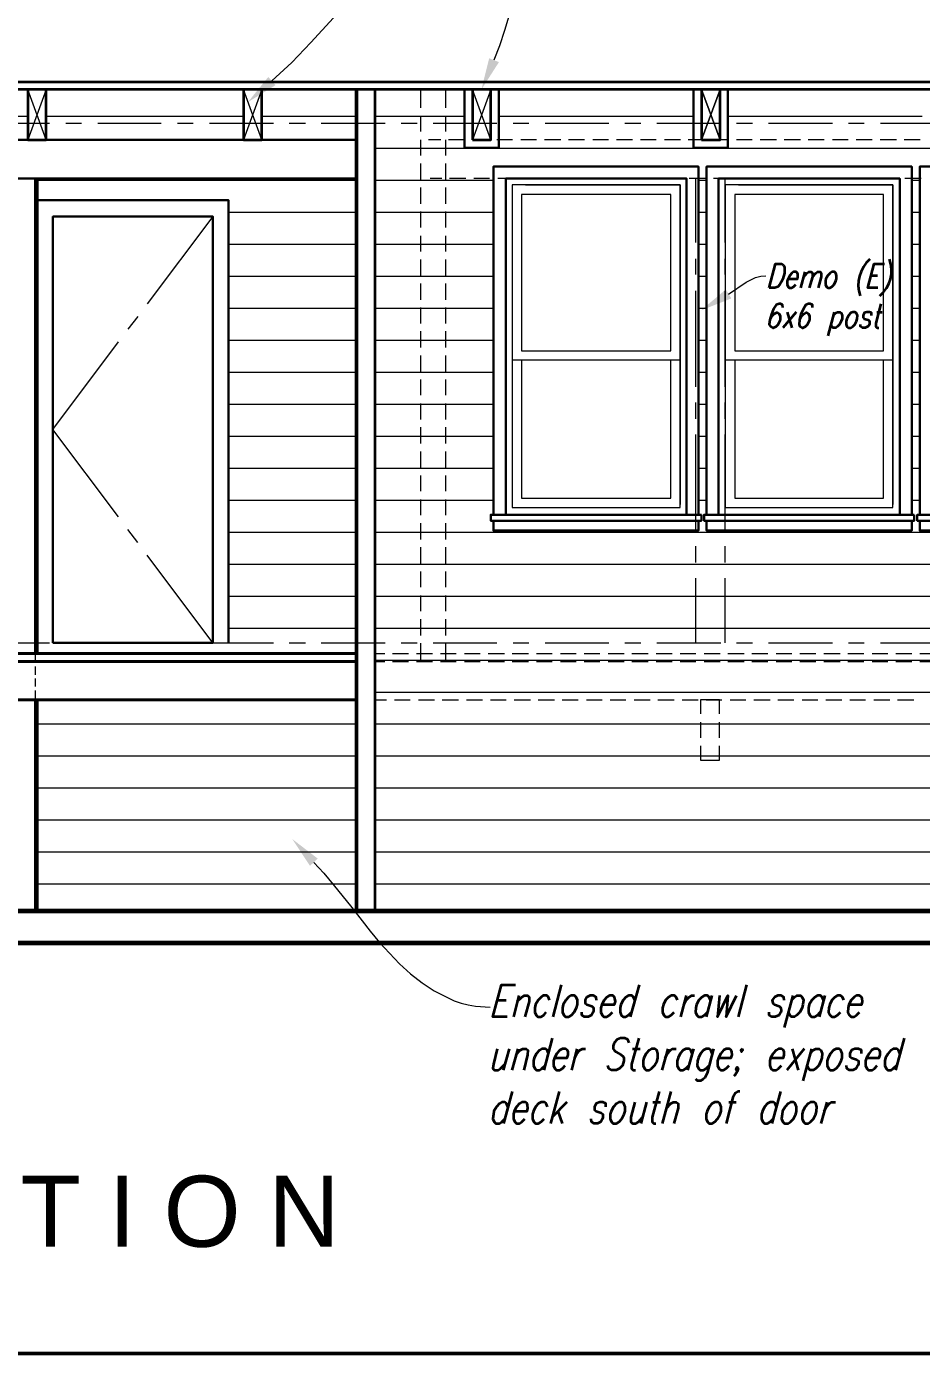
# Model space of a CAD drawing. Header units: inches. Extents: x 1543 to 43489, y -26 to 5775.
# Drawn here: x 3472 to 3647, y 1575 to 1834.4 of the extents above; entities that cross this region are included whole.
import ezdxf

# ---------------------------------------------------------------- set-up
doc = ezdxf.new("R2010")
doc.units = ezdxf.units.IN
doc.header["$LTSCALE"] = 0.5
doc.header["$MEASUREMENT"] = 0
for name, color, linetype in [('PDF_A-FLOR-LEVL', 7, 'Continuous'), ('PDF_A-Window', 7, 'Continuous'), ('PDF_C-TOPO', 7, 'Continuous'), ('PDF_centerlines', 7, 'Continuous'), ('PDF_Demo-section', 7, 'Continuous'), ('PDF_Hatch-siding', 7, 'Continuous'), ('PDF_Hidden1', 7, 'Continuous'), ('PDF_Layer1', 7, 'Continuous'), ('PDF_Layer2', 7, 'Continuous'), ('PDF_Layer3', 7, 'Continuous'), ('PDF_Layer4', 7, 'Continuous'), ('PDF_Layer5', 7, 'Continuous'), ('PDF_Layer6', 7, 'Continuous'), ('PDF_LEADER', 7, 'Continuous'), ('PDF_Text', 7, 'Continuous'), ('PDF_TEXT3', 7, 'Continuous')]:
    doc.layers.add(name, color=color, linetype=linetype)
doc.styles.add('PDF Arial', font='arial.ttf')

msp = doc.modelspace()

# ---------------------------------------------------------------- linework, layer by layer
at = {"layer": 'PDF_A-FLOR-LEVL', "lineweight": 20}
for points in [[(3463.95, 1815.54), (3476.46, 1815.54)], [(3479.63, 1815.54), (3482.72, 1815.54)], [(3485.89, 1815.54), (3498.32, 1815.54)], [(3501.48, 1815.54), (3504.57, 1815.54)], [(3507.74, 1815.54), (3520.25, 1815.54)], [(3523.34, 1815.54), (3526.5, 1815.54)], [(3529.59, 1815.54), (3542.1, 1815.54)], [(3545.27, 1815.54), (3548.36, 1815.54)], [(3551.52, 1815.54), (3563.95, 1815.54)], [(3567.12, 1815.54), (3570.21, 1815.54)], [(3573.38, 1815.54), (3585.89, 1815.54)], [(3588.97, 1815.54), (3592.14, 1815.54)], [(3595.23, 1815.54), (3607.74, 1815.54)], [(3610.82, 1815.54), (3613.99, 1815.54)], [(3617.08, 1815.54), (3629.59, 1815.54)], [(3632.76, 1815.54), (3635.84, 1815.54)], [(3639.01, 1815.54), (3651.52, 1815.54)], [(3463.95, 1713.96), (3476.46, 1713.96)], [(3479.63, 1713.96), (3482.72, 1713.96)], [(3485.89, 1713.96), (3498.32, 1713.96)], [(3501.48, 1713.96), (3504.57, 1713.96)], [(3507.74, 1713.96), (3520.25, 1713.96)], [(3523.34, 1713.96), (3526.5, 1713.96)], [(3529.59, 1713.96), (3542.1, 1713.96)], [(3545.27, 1713.96), (3548.36, 1713.96)], [(3551.52, 1713.96), (3563.95, 1713.96)], [(3567.12, 1713.96), (3570.21, 1713.96)], [(3573.38, 1713.96), (3585.89, 1713.96)], [(3588.97, 1713.96), (3592.14, 1713.96)], [(3595.23, 1713.96), (3607.74, 1713.96)], [(3610.82, 1713.96), (3613.99, 1713.96)], [(3617.08, 1713.96), (3629.59, 1713.96)], [(3632.76, 1713.96), (3635.84, 1713.96)], [(3639.01, 1713.96), (3651.52, 1713.96)]]:
    msp.add_lwpolyline(points, dxfattribs=at)
at = {"layer": 'PDF_A-Window', "lineweight": 30}
for points in [[(3557.61, 1822.13), (3557.61, 1810.7), (3564.37, 1810.7), (3564.37, 1822.13)], [(3602.4, 1822.13), (3602.4, 1810.7), (3609.15, 1810.7), (3609.15, 1822.13)], [(3511.49, 1713.96), (3511.49, 1800.44), (3474.05, 1800.44)], [(3477.13, 1713.96), (3477.13, 1797.27), (3508.41, 1797.27), (3508.41, 1713.96)]]:
    msp.add_lwpolyline(points, dxfattribs=at)
at = {"layer": 'PDF_C-TOPO', "lineweight": 60}
for points in [[(3757.94, 1655.24), (3757.94, 1661.5), (3294.15, 1661.5), (3294.15, 1655.24), (3235.77, 1649.07)], [(3849.18, 1655.24), (3294.15, 1655.24)]]:
    msp.add_lwpolyline(points, dxfattribs=at)
at = {"layer": 'PDF_centerlines', "lineweight": 20}
for points in [[(3508.41, 1797.27), (3495.56, 1780.18)], [(3493.73, 1777.76), (3491.81, 1775.26)], [(3489.98, 1738.56), (3477.13, 1755.66), (3489.98, 1772.75)], [(3493.73, 1733.56), (3491.81, 1736.06)], [(3508.41, 1713.96), (3495.56, 1731.05)]]:
    msp.add_lwpolyline(points, dxfattribs=at)
at = {"layer": 'PDF_Demo-section', "lineweight": 9}
for points in [[(3602.82, 1804.7), (3602.82, 1792.19)], [(3608.57, 1804.7), (3608.57, 1792.19)], [(3602.82, 1789.02), (3602.82, 1785.93)], [(3608.57, 1789.02), (3608.57, 1785.93)], [(3602.82, 1782.76), (3602.82, 1764)], [(3608.57, 1782.76), (3608.57, 1764)], [(3602.82, 1760.91), (3602.82, 1757.74)], [(3608.57, 1760.91), (3608.57, 1757.74)], [(3602.82, 1754.66), (3602.82, 1735.89)], [(3608.57, 1754.66), (3608.57, 1735.89)], [(3602.82, 1732.81), (3602.82, 1729.64)], [(3608.57, 1732.81), (3608.57, 1729.64)], [(3602.82, 1726.55), (3602.82, 1713.96)], [(3608.57, 1726.55), (3608.57, 1713.96)]]:
    msp.add_lwpolyline(points, dxfattribs=at)
at = {"layer": 'PDF_Hatch-siding', "lineweight": 13}
for points in [[(3300.07, 1816.87), (3472.21, 1816.87)], [(3475.8, 1816.87), (3514.41, 1816.87)], [(3518, 1816.87), (3536.51, 1816.87)], [(3540.18, 1816.87), (3557.61, 1816.87)], [(3564.37, 1816.87), (3602.4, 1816.87)], [(3609.15, 1816.87), (3647.18, 1816.87)], [(3540.18, 1810.62), (3751.6, 1810.62)], [(3474.05, 1804.36), (3536.51, 1804.36)], [(3540.18, 1804.36), (3563.28, 1804.36)], [(3603.4, 1804.36), (3604.98, 1804.36)], [(3645.1, 1804.36), (3646.68, 1804.36)], [(3511.49, 1798.11), (3536.51, 1798.11)], [(3540.18, 1798.11), (3563.28, 1798.11)], [(3603.4, 1798.11), (3604.98, 1798.11)], [(3645.1, 1798.11), (3646.68, 1798.11)], [(3511.49, 1791.85), (3536.51, 1791.85)], [(3540.18, 1791.85), (3563.28, 1791.85)], [(3603.4, 1791.85), (3604.98, 1791.85)], [(3645.1, 1791.85), (3646.68, 1791.85)], [(3511.49, 1785.6), (3536.51, 1785.6)], [(3540.18, 1785.6), (3563.28, 1785.6)], [(3603.4, 1785.6), (3604.98, 1785.6)], [(3645.1, 1785.6), (3646.68, 1785.6)], [(3511.49, 1779.34), (3536.51, 1779.34)], [(3540.18, 1779.34), (3563.28, 1779.34)], [(3603.4, 1779.34), (3604.98, 1779.34)], [(3645.1, 1779.34), (3646.68, 1779.34)], [(3511.49, 1773.09), (3536.51, 1773.09)], [(3540.18, 1773.09), (3563.28, 1773.09)], [(3603.4, 1773.09), (3604.98, 1773.09)], [(3645.1, 1773.09), (3646.68, 1773.09)], [(3511.49, 1766.83), (3536.51, 1766.83)], [(3540.18, 1766.83), (3563.28, 1766.83)], [(3603.4, 1766.83), (3604.98, 1766.83)], [(3645.1, 1766.83), (3646.68, 1766.83)], [(3511.49, 1760.58), (3536.51, 1760.58)], [(3540.18, 1760.58), (3563.28, 1760.58)], [(3603.4, 1760.58), (3604.98, 1760.58)], [(3645.1, 1760.58), (3646.68, 1760.58)], [(3511.49, 1754.32), (3536.51, 1754.32)], [(3540.18, 1754.32), (3563.28, 1754.32)], [(3603.4, 1754.32), (3604.98, 1754.32)], [(3645.1, 1754.32), (3646.68, 1754.32)], [(3511.49, 1748.07), (3536.51, 1748.07)], [(3540.18, 1748.07), (3563.28, 1748.07)], [(3603.4, 1748.07), (3604.98, 1748.07)], [(3645.1, 1748.07), (3646.68, 1748.07)], [(3511.49, 1741.81), (3536.51, 1741.81)], [(3540.18, 1741.81), (3563.28, 1741.81)], [(3603.4, 1741.81), (3604.98, 1741.81)], [(3645.1, 1741.81), (3646.68, 1741.81)], [(3511.49, 1735.56), (3536.51, 1735.56)], [(3540.18, 1735.56), (3751.6, 1735.56)], [(3511.49, 1729.3), (3536.51, 1729.3)], [(3540.18, 1729.3), (3751.6, 1729.3)], [(3511.49, 1723.05), (3536.51, 1723.05)], [(3540.18, 1723.05), (3751.6, 1723.05)], [(3511.49, 1716.79), (3536.51, 1716.79)], [(3540.18, 1716.79), (3751.6, 1716.79)], [(3540.18, 1710.54), (3751.6, 1710.54)], [(3540.18, 1704.28), (3751.6, 1704.28)], [(3474.05, 1698.11), (3536.51, 1698.11)], [(3540.18, 1698.11), (3751.6, 1698.11)], [(3474.05, 1691.86), (3536.51, 1691.86)], [(3540.18, 1691.86), (3751.6, 1691.86)], [(3474.05, 1685.6), (3536.51, 1685.6)], [(3540.18, 1685.6), (3751.6, 1685.6)], [(3474.05, 1679.35), (3536.51, 1679.35)], [(3540.18, 1679.35), (3751.6, 1679.35)], [(3474.05, 1673.09), (3536.51, 1673.09)], [(3540.18, 1673.09), (3751.6, 1673.09)], [(3474.05, 1666.84), (3536.51, 1666.84)], [(3540.18, 1666.84), (3751.6, 1666.84)]]:
    msp.add_lwpolyline(points, dxfattribs=at)
at = {"layer": 'PDF_Hidden1', "lineweight": 20}
for points in [[(3549.02, 1822.13), (3549.02, 1818.54)], [(3553.94, 1822.13), (3553.94, 1818.54)], [(3549.02, 1816.96), (3549.02, 1813.87)], [(3553.94, 1816.96), (3553.94, 1813.87)], [(3549.02, 1812.29), (3549.02, 1809.2)], [(3553.03, 1812.29), (3550.61, 1812.29)], [(3553.94, 1812.29), (3553.94, 1809.2)], [(3557.7, 1812.29), (3554.53, 1812.29)], [(3562.37, 1812.29), (3559.28, 1812.29)], [(3567.04, 1812.29), (3563.95, 1812.29)], [(3571.71, 1812.29), (3568.62, 1812.29)], [(3576.46, 1812.29), (3573.29, 1812.29)], [(3581.13, 1812.29), (3577.96, 1812.29)], [(3585.8, 1812.29), (3582.72, 1812.29)], [(3590.47, 1812.29), (3587.39, 1812.29)], [(3595.14, 1812.29), (3592.06, 1812.29)], [(3599.9, 1812.29), (3596.73, 1812.29)], [(3604.57, 1812.29), (3601.4, 1812.29)], [(3609.24, 1812.29), (3606.15, 1812.29)], [(3613.91, 1812.29), (3610.82, 1812.29)], [(3618.66, 1812.29), (3615.49, 1812.29)], [(3623.33, 1812.29), (3620.16, 1812.29)], [(3628, 1812.29), (3624.83, 1812.29)], [(3632.67, 1812.29), (3629.59, 1812.29)], [(3637.34, 1812.29), (3634.26, 1812.29)], [(3642.1, 1812.29), (3638.93, 1812.29)], [(3646.77, 1812.29), (3643.6, 1812.29)], [(3549.02, 1807.61), (3549.02, 1804.53)], [(3553.94, 1807.61), (3553.94, 1804.53)], [(3549.02, 1802.94), (3549.02, 1799.78)], [(3553.19, 1804.7), (3550.94, 1804.7)], [(3553.94, 1802.94), (3553.94, 1799.78)], [(3557.86, 1804.7), (3554.69, 1804.7)], [(3562.53, 1804.7), (3559.45, 1804.7)], [(3567.2, 1804.7), (3564.12, 1804.7)], [(3571.87, 1804.7), (3568.79, 1804.7)], [(3576.63, 1804.7), (3573.46, 1804.7)], [(3581.3, 1804.7), (3578.13, 1804.7)], [(3585.97, 1804.7), (3582.88, 1804.7)], [(3590.64, 1804.7), (3587.55, 1804.7)], [(3595.31, 1804.7), (3592.22, 1804.7)], [(3600.06, 1804.7), (3596.89, 1804.7)], [(3604.73, 1804.7), (3601.56, 1804.7)], [(3609.4, 1804.7), (3606.32, 1804.7)], [(3614.07, 1804.7), (3610.99, 1804.7)], [(3618.83, 1804.7), (3615.66, 1804.7)], [(3623.5, 1804.7), (3620.33, 1804.7)], [(3628.17, 1804.7), (3625, 1804.7)], [(3632.84, 1804.7), (3629.75, 1804.7)], [(3637.51, 1804.7), (3634.42, 1804.7)], [(3642.26, 1804.7), (3639.09, 1804.7)], [(3646.93, 1804.7), (3643.77, 1804.7)], [(3549.02, 1798.27), (3549.02, 1795.1)], [(3553.94, 1798.27), (3553.94, 1795.1)], [(3549.02, 1793.52), (3549.02, 1790.43)], [(3553.94, 1793.52), (3553.94, 1790.43)], [(3549.02, 1788.85), (3549.02, 1785.76)], [(3553.94, 1788.85), (3553.94, 1785.76)], [(3549.02, 1784.18), (3549.02, 1781.01)], [(3553.94, 1784.18), (3553.94, 1781.01)], [(3549.02, 1779.51), (3549.02, 1776.34)], [(3553.94, 1779.51), (3553.94, 1776.34)], [(3549.02, 1774.84), (3549.02, 1771.67)], [(3553.94, 1774.84), (3553.94, 1771.67)], [(3549.02, 1770.08), (3549.02, 1767)], [(3553.94, 1770.08), (3553.94, 1767)], [(3549.02, 1765.41), (3549.02, 1762.33)], [(3553.94, 1765.41), (3553.94, 1762.33)], [(3549.02, 1760.74), (3549.02, 1757.57)], [(3553.94, 1760.74), (3553.94, 1757.57)], [(3549.02, 1756.07), (3549.02, 1752.9)], [(3553.94, 1756.07), (3553.94, 1752.9)], [(3549.02, 1751.32), (3549.02, 1748.23)], [(3553.94, 1751.32), (3553.94, 1748.23)], [(3549.02, 1746.65), (3549.02, 1743.56)], [(3553.94, 1746.65), (3553.94, 1743.56)], [(3549.02, 1741.98), (3549.02, 1738.89)], [(3553.94, 1741.98), (3553.94, 1738.89)], [(3549.02, 1737.31), (3549.02, 1734.14)], [(3553.94, 1737.31), (3553.94, 1734.14)], [(3549.02, 1732.64), (3549.02, 1729.47)], [(3553.94, 1732.64), (3553.94, 1729.47)], [(3549.02, 1727.88), (3549.02, 1724.8)], [(3553.94, 1727.88), (3553.94, 1724.8)], [(3549.02, 1723.21), (3549.02, 1720.13)], [(3553.94, 1723.21), (3553.94, 1720.13)], [(3549.02, 1718.54), (3549.02, 1715.37)], [(3553.94, 1718.54), (3553.94, 1715.37)], [(3549.02, 1713.87), (3549.02, 1710.29)], [(3553.94, 1713.87), (3553.94, 1710.29)], [(3473.63, 1711.87), (3473.63, 1710.04)], [(3540.18, 1711.87), (3542.02, 1711.87)], [(3540.18, 1710.29), (3542.02, 1710.29)], [(3543.52, 1711.87), (3546.69, 1711.87)], [(3543.52, 1710.29), (3546.69, 1710.29)], [(3548.27, 1711.87), (3551.36, 1711.87)], [(3548.27, 1710.29), (3551.36, 1710.29)], [(3552.94, 1711.87), (3556.03, 1711.87)], [(3552.94, 1710.29), (3556.03, 1710.29)], [(3557.61, 1711.87), (3560.7, 1711.87)], [(3557.61, 1710.29), (3560.7, 1710.29)], [(3562.28, 1711.87), (3565.45, 1711.87)], [(3562.28, 1710.29), (3565.45, 1710.29)], [(3566.95, 1711.87), (3570.12, 1711.87)], [(3566.95, 1710.29), (3570.12, 1710.29)], [(3571.71, 1711.87), (3574.79, 1711.87)], [(3571.71, 1710.29), (3574.79, 1710.29)], [(3576.38, 1711.87), (3579.46, 1711.87)], [(3576.38, 1710.29), (3579.46, 1710.29)], [(3581.05, 1711.87), (3584.13, 1711.87)], [(3581.05, 1710.29), (3584.13, 1710.29)], [(3585.72, 1711.87), (3588.89, 1711.87)], [(3585.72, 1710.29), (3588.89, 1710.29)], [(3590.39, 1711.87), (3593.56, 1711.87)], [(3590.39, 1710.29), (3593.56, 1710.29)], [(3595.14, 1711.87), (3598.23, 1711.87)], [(3595.14, 1710.29), (3598.23, 1710.29)], [(3599.81, 1711.87), (3602.9, 1711.87)], [(3599.81, 1710.29), (3602.9, 1710.29)], [(3604.48, 1711.87), (3607.65, 1711.87)], [(3604.48, 1710.29), (3607.65, 1710.29)], [(3609.15, 1711.87), (3612.32, 1711.87)], [(3609.15, 1710.29), (3612.32, 1710.29)], [(3613.82, 1711.87), (3616.99, 1711.87)], [(3613.82, 1710.29), (3616.99, 1710.29)], [(3618.58, 1711.87), (3621.66, 1711.87)], [(3618.58, 1710.29), (3621.66, 1710.29)], [(3623.25, 1711.87), (3626.33, 1711.87)], [(3623.25, 1710.29), (3626.33, 1710.29)], [(3627.92, 1711.87), (3631.09, 1711.87)], [(3627.92, 1710.29), (3631.09, 1710.29)], [(3632.59, 1711.87), (3635.76, 1711.87)], [(3632.59, 1710.29), (3635.76, 1710.29)], [(3637.34, 1711.87), (3640.43, 1711.87)], [(3637.34, 1710.29), (3640.43, 1710.29)], [(3642.01, 1711.87), (3645.1, 1711.87)], [(3642.01, 1710.29), (3645.1, 1710.29)], [(3646.68, 1711.87), (3649.77, 1711.87)], [(3646.68, 1710.29), (3649.77, 1710.29)], [(3473.63, 1709.29), (3473.63, 1707.7)], [(3473.63, 1706.95), (3473.63, 1705.37)], [(3473.63, 1704.62), (3473.63, 1702.78)], [(3540.18, 1702.78), (3542.35, 1702.78)], [(3543.94, 1702.78), (3547.02, 1702.78)], [(3548.61, 1702.78), (3551.77, 1702.78)], [(3553.28, 1702.78), (3556.45, 1702.78)], [(3558.03, 1702.78), (3561.12, 1702.78)], [(3562.7, 1702.78), (3565.79, 1702.78)], [(3567.37, 1702.78), (3570.54, 1702.78)], [(3572.04, 1702.78), (3575.21, 1702.78)], [(3576.71, 1702.78), (3579.88, 1702.78)], [(3581.47, 1702.78), (3584.55, 1702.78)], [(3586.14, 1702.78), (3589.22, 1702.78)], [(3590.81, 1702.78), (3593.98, 1702.78)], [(3595.48, 1702.78), (3598.65, 1702.78)], [(3600.23, 1702.78), (3603.32, 1702.78)], [(3607.49, 1700.03), (3607.49, 1702.78), (3603.82, 1702.78), (3603.82, 1700.03)], [(3604.9, 1702.78), (3607.99, 1702.78)], [(3609.57, 1702.78), (3612.66, 1702.78)], [(3614.24, 1702.78), (3617.41, 1702.78)], [(3618.91, 1702.78), (3622.08, 1702.78)], [(3623.67, 1702.78), (3626.75, 1702.78)], [(3628.34, 1702.78), (3631.42, 1702.78)], [(3633.01, 1702.78), (3636.09, 1702.78)], [(3637.68, 1702.78), (3640.85, 1702.78)], [(3642.35, 1702.78), (3645.52, 1702.78)], [(3603.82, 1698.44), (3603.82, 1695.36)], [(3607.49, 1695.36), (3607.49, 1698.44)], [(3603.82, 1693.77), (3603.82, 1691.02), (3607.49, 1691.02), (3607.49, 1693.77)]]:
    msp.add_lwpolyline(points, dxfattribs=at)
at = {"layer": 'PDF_Layer1', "lineweight": 20}
for points in [[(3475.8, 1812.29), (3472.21, 1822.13)], [(3475.8, 1822.13), (3472.21, 1812.29)], [(3518, 1812.29), (3514.41, 1822.13)], [(3518, 1822.13), (3514.41, 1812.29)], [(3562.78, 1812.29), (3559.2, 1822.13)], [(3562.78, 1822.13), (3559.2, 1812.29)], [(3569.54, 1803.44), (3599.81, 1803.44), (3599.81, 1740.98)], [(3611.24, 1803.44), (3641.43, 1803.44), (3641.43, 1740.98)], [(3599.81, 1769.17), (3566.95, 1769.17)], [(3568.79, 1769.17), (3568.79, 1742.23), (3597.98, 1742.23), (3597.98, 1769.17)], [(3641.43, 1769.17), (3608.65, 1769.17)], [(3610.49, 1769.17), (3610.49, 1742.23), (3639.6, 1742.23), (3639.6, 1769.17)]]:
    msp.add_lwpolyline(points, dxfattribs=at)
for points in [[(3603.98, 1822.13), (3607.65, 1812.29)], [(3603.98, 1812.29), (3607.65, 1822.13)], [(3566.95, 1803.44), (3566.95, 1740.39), (3599.81, 1740.39), (3599.81, 1803.44)], [(3608.65, 1803.44), (3608.65, 1740.39), (3641.43, 1740.39), (3641.43, 1803.44)], [(3568.79, 1801.61), (3568.79, 1771), (3597.98, 1771), (3597.98, 1801.61)], [(3610.49, 1801.61), (3610.49, 1771), (3639.6, 1771), (3639.6, 1801.61)]]:
    msp.add_lwpolyline(points, close=True, dxfattribs=at)
at = {"layer": 'PDF_Layer2', "lineweight": 30}
for points in [[(3536.51, 1812.29), (3466.46, 1812.29)], [(3603.4, 1738.98), (3603.4, 1807.03), (3563.28, 1807.03), (3563.28, 1738.98)], [(3645.1, 1738.98), (3645.1, 1807.03), (3604.98, 1807.03), (3604.98, 1738.98)], [(3686.8, 1738.98), (3686.8, 1807.03), (3646.68, 1807.03), (3646.68, 1738.98)], [(3536.51, 1804.7), (3466.46, 1804.7)], [(3473.63, 1804.7), (3473.63, 1711.87)], [(3563.28, 1737.81), (3563.28, 1735.89), (3603.4, 1735.89), (3603.4, 1737.81)], [(3604.98, 1737.81), (3604.98, 1735.89), (3645.1, 1735.89), (3645.1, 1737.81)], [(3646.68, 1737.81), (3646.68, 1735.89), (3686.8, 1735.89), (3686.8, 1737.81)], [(3477.13, 1713.96), (3508.41, 1713.96)], [(3473.63, 1702.78), (3473.63, 1661.5)]]:
    msp.add_lwpolyline(points, dxfattribs=at)
for points in [[(3601.06, 1738.98), (3601.06, 1804.7), (3565.7, 1804.7), (3565.7, 1738.98), (3565.7, 1804.7), (3601.06, 1804.7)], [(3642.76, 1738.98), (3642.76, 1804.7), (3607.32, 1804.7), (3607.32, 1738.98), (3607.32, 1804.7), (3642.76, 1804.7)], [(3603.98, 1738.98), (3603.98, 1737.81), (3562.78, 1737.81), (3562.78, 1738.98)], [(3645.6, 1738.98), (3645.6, 1737.81), (3604.48, 1737.81), (3604.48, 1738.98)], [(3687.3, 1738.98), (3687.3, 1737.81), (3646.18, 1737.81), (3646.18, 1738.98)]]:
    msp.add_lwpolyline(points, close=True, dxfattribs=at)
at = {"layer": 'PDF_Layer3', "lineweight": 35}
for points in [[(3456.62, 1823.63), (3783.79, 1823.63), (3783.79, 1822.13), (3456.62, 1822.13), (3456.62, 1825.55)], [(3540.18, 1661.5), (3540.18, 1822.13)]]:
    msp.add_lwpolyline(points, dxfattribs=at)
for points in [[(3472.21, 1812.29), (3475.8, 1812.29), (3475.8, 1822.13), (3472.21, 1822.13)], [(3514.41, 1812.29), (3518, 1812.29), (3518, 1822.13), (3514.41, 1822.13)], [(3559.2, 1812.29), (3562.78, 1812.29), (3562.78, 1822.13), (3559.2, 1822.13)], [(3603.98, 1812.29), (3607.65, 1812.29), (3607.65, 1822.13), (3603.98, 1822.13)]]:
    msp.add_lwpolyline(points, close=True, dxfattribs=at)
at = {"layer": 'PDF_Layer4', "lineweight": 40}
for points in [[(3536.51, 1711.87), (3273.55, 1711.87), (3273.55, 1702.78), (3536.51, 1702.78)], [(3536.51, 1710.29), (3273.55, 1710.29)]]:
    msp.add_lwpolyline(points, dxfattribs=at)
at = {"layer": 'PDF_Layer5', "lineweight": 40}
for points in [[(3474.05, 1711.87), (3474.05, 1804.7)], [(3474.05, 1661.5), (3474.05, 1702.78)]]:
    msp.add_lwpolyline(points, dxfattribs=at)
at = {"layer": 'PDF_Layer6', "lineweight": 50}
for points in [[(3536.51, 1661.5), (3536.51, 1822.13)], [(3281.64, 1575.01), (3848.1, 1575.01)]]:
    msp.add_lwpolyline(points, dxfattribs=at)
at = {"layer": 'PDF_LEADER', "lineweight": 20}
for points in [[(3534.93, 1839.31), (3527.59, 1831.3), (3523.84, 1827.38), (3519.92, 1823.79)], [(3563.45, 1827.88), (3564.54, 1830.72), (3565.54, 1833.72), (3567.37, 1839.81)], [(3609.24, 1782.09), (3612.74, 1784.43), (3613.66, 1784.93), (3614.58, 1785.35), (3615.58, 1785.6), (3616.58, 1785.68)], [(3528.17, 1671.01), (3530.09, 1668.92), (3531.93, 1666.67), (3535.6, 1662.17), (3539.18, 1657.58), (3541.02, 1655.33), (3542.93, 1653.24), (3544.94, 1651.16), (3547.1, 1649.24), (3549.36, 1647.49), (3551.69, 1645.9), (3554.28, 1644.57), (3555.61, 1643.98), (3556.95, 1643.48), (3558.36, 1643.15), (3559.78, 1642.9), (3562.62, 1642.73)]]:
    msp.add_lwpolyline(points, dxfattribs=at)
at = {"layer": 'PDF_LEADER', "transparency": 33554559}
for points in [[(3562.45, 1828.21), (3560.95, 1822.13), (3564.37, 1827.46)], [(3519.25, 1824.55), (3515.25, 1819.62), (3520.67, 1822.96)], [(3608.74, 1783.01), (3603.9, 1778.93), (3609.82, 1781.26)], [(3528.92, 1671.76), (3523.92, 1675.59), (3527.42, 1670.34)]]:
    msp.add_solid(points, dxfattribs=at)
at = {"layer": 'PDF_TEXT3', "lineweight": 35}
for points in [[(3617.24, 1783.35), (3618.49, 1788.02), (3619.58, 1788.02), (3620, 1787.77), (3620.25, 1787.35), (3620.25, 1786.85), (3620.25, 1786.18), (3619.91, 1785.1), (3619.58, 1784.43), (3619.33, 1784.01), (3618.91, 1783.51), (3618.33, 1783.35)], [(3629.5, 1786.43), (3629.17, 1786.18), (3628.67, 1785.76), (3628.34, 1785.1), (3628.25, 1784.68), (3628.25, 1784.01), (3628.42, 1783.51), (3628.67, 1783.35), (3629.17, 1783.35), (3629.5, 1783.51), (3629.92, 1784.01), (3630.25, 1784.68), (3630.42, 1785.1), (3630.42, 1785.76), (3630.25, 1786.18), (3630, 1786.43)], [(3633.59, 1778.59), (3633.17, 1778.42), (3632.76, 1777.92), (3632.42, 1777.26), (3632.26, 1776.84), (3632.26, 1776.17), (3632.42, 1775.76), (3632.76, 1775.51), (3633.17, 1775.51), (3633.59, 1775.76), (3634.01, 1776.17), (3634.34, 1776.84), (3634.42, 1777.26), (3634.51, 1777.92), (3634.26, 1778.42), (3634.01, 1778.59)], [(3578.46, 1644.98), (3577.96, 1644.65), (3577.46, 1644.07), (3576.96, 1643.23), (3576.79, 1642.57), (3576.79, 1641.73), (3577.05, 1641.15), (3577.38, 1640.81), (3578.05, 1640.81), (3578.55, 1641.15), (3579.05, 1641.73), (3579.55, 1642.57), (3579.71, 1643.23), (3579.71, 1644.07), (3579.46, 1644.65), (3579.13, 1644.98)], [(3594.23, 1634.56), (3593.73, 1634.31), (3593.14, 1633.64), (3592.72, 1632.81), (3592.56, 1632.22), (3592.56, 1631.31), (3592.81, 1630.72), (3593.14, 1630.39), (3593.73, 1630.39), (3594.23, 1630.72), (3594.81, 1631.31), (3595.31, 1632.22), (3595.48, 1632.81), (3595.48, 1633.64), (3595.23, 1634.31), (3594.89, 1634.56)], [(3611.99, 1634.56), (3611.66, 1634.31), (3611.82, 1633.98), (3612.07, 1634.31)], [(3630.34, 1634.56), (3629.84, 1634.31), (3629.25, 1633.64), (3628.75, 1632.81), (3628.59, 1632.22), (3628.59, 1631.31), (3628.84, 1630.72), (3629.17, 1630.39), (3629.84, 1630.39), (3630.34, 1630.72), (3630.84, 1631.31), (3631.34, 1632.22), (3631.51, 1632.81), (3631.51, 1633.64), (3631.26, 1634.31), (3630.92, 1634.56)], [(3587.8, 1624.13), (3587.39, 1623.88), (3586.8, 1623.22), (3586.3, 1622.38), (3586.14, 1621.8), (3586.14, 1620.88), (3586.39, 1620.3), (3586.72, 1619.96), (3587.39, 1619.96), (3587.89, 1620.3), (3588.39, 1620.88), (3588.89, 1621.8), (3589.05, 1622.38), (3589.05, 1623.22), (3588.8, 1623.88), (3588.47, 1624.13)], [(3606.57, 1624.13), (3606.07, 1623.88), (3605.48, 1623.22), (3605.07, 1622.38), (3604.9, 1621.8), (3604.9, 1620.88), (3605.15, 1620.3), (3605.48, 1619.96), (3606.07, 1619.96), (3606.57, 1620.3), (3607.15, 1620.88), (3607.65, 1621.8), (3607.82, 1622.38), (3607.82, 1623.22), (3607.57, 1623.88), (3607.24, 1624.13)], [(3621.41, 1624.13), (3620.91, 1623.88), (3620.33, 1623.22), (3619.83, 1622.38), (3619.75, 1621.8), (3619.66, 1620.88), (3619.91, 1620.3), (3620.25, 1619.96), (3620.91, 1619.96), (3621.41, 1620.3), (3622, 1620.88), (3622.41, 1621.8), (3622.58, 1622.38), (3622.58, 1623.22), (3622.33, 1623.88), (3622, 1624.13)], [(3625.33, 1624.13), (3624.83, 1623.88), (3624.25, 1623.22), (3623.83, 1622.38), (3623.67, 1621.8), (3623.67, 1620.88), (3623.92, 1620.3), (3624.25, 1619.96), (3624.83, 1619.96), (3625.33, 1620.3), (3625.92, 1620.88), (3626.33, 1621.8), (3626.5, 1622.38), (3626.58, 1623.22), (3626.33, 1623.88), (3626, 1624.13)]]:
    msp.add_lwpolyline(points, close=True, dxfattribs=at)
for points in [[(3638.51, 1783.35), (3636.51, 1783.35), (3637.76, 1788.02), (3639.76, 1788.02)], [(3620.91, 1785.1), (3622.75, 1785.1), (3622.83, 1785.51), (3622.83, 1786.01), (3622.75, 1786.18), (3622.5, 1786.43), (3622, 1786.43), (3621.66, 1786.18), (3621.25, 1785.76), (3620.91, 1785.1), (3620.75, 1784.68), (3620.75, 1784.01), (3620.91, 1783.51), (3621.16, 1783.35), (3621.66, 1783.35), (3622, 1783.51), (3622.41, 1784.01)], [(3624.17, 1786.43), (3623.33, 1783.35)], [(3624, 1785.51), (3624.58, 1786.18), (3625, 1786.43), (3625.42, 1786.43), (3625.67, 1786.18), (3625.67, 1785.51), (3625.08, 1783.35)], [(3625.67, 1785.51), (3626.33, 1786.18), (3626.67, 1786.43), (3627.17, 1786.43), (3627.42, 1786.18), (3627.42, 1785.51), (3626.83, 1783.35)], [(3637.18, 1785.76), (3638.43, 1785.76)], [(3619.91, 1779.51), (3619.83, 1780.01), (3619.41, 1780.18), (3619.16, 1780.18), (3618.58, 1780.01), (3618.08, 1779.26), (3617.66, 1778.17), (3617.33, 1777.09), (3617.24, 1776.17), (3617.49, 1775.76), (3617.91, 1775.51), (3617.99, 1775.51), (3618.58, 1775.76), (3619, 1776.17), (3619.33, 1776.84), (3619.41, 1777.09), (3619.41, 1777.76), (3619.25, 1778.17), (3618.83, 1778.42), (3618.66, 1778.42), (3618.16, 1778.17), (3617.66, 1777.76), (3617.33, 1777.09)], [(3625.67, 1779.51), (3625.67, 1780.01), (3625.25, 1780.18), (3624.92, 1780.18), (3624.42, 1780.01), (3623.92, 1779.26), (3623.42, 1778.17), (3623.17, 1777.09), (3623.08, 1776.17), (3623.25, 1775.76), (3623.67, 1775.51), (3623.83, 1775.51), (3624.33, 1775.76), (3624.75, 1776.17), (3625.08, 1776.84), (3625.17, 1777.09), (3625.17, 1777.76), (3625, 1778.17), (3624.58, 1778.42), (3624.42, 1778.42), (3623.92, 1778.17), (3623.5, 1777.76), (3623.17, 1777.09)], [(3639.09, 1780.18), (3638.09, 1776.42), (3638.09, 1775.76), (3638.34, 1775.51), (3638.68, 1775.51)], [(3622.5, 1778.59), (3619.91, 1775.51)], [(3620.75, 1778.59), (3621.66, 1775.51)], [(3629.92, 1778.59), (3628.67, 1773.92)], [(3629.75, 1777.92), (3630.25, 1778.42), (3630.59, 1778.59), (3631.09, 1778.59), (3631.34, 1778.42), (3631.51, 1777.92), (3631.51, 1777.26), (3631.34, 1776.84), (3631, 1776.17), (3630.59, 1775.76), (3630.25, 1775.51), (3629.75, 1775.51), (3629.5, 1775.76), (3629.34, 1776.17)], [(3637.26, 1777.92), (3637.26, 1778.42), (3636.84, 1778.59), (3636.34, 1778.59), (3635.84, 1778.42), (3635.59, 1777.92), (3635.59, 1777.51), (3635.84, 1777.26), (3636.59, 1777.09), (3636.84, 1776.84), (3636.84, 1776.42), (3636.84, 1776.17), (3636.51, 1775.76), (3636.01, 1775.51), (3635.51, 1775.51), (3635.09, 1775.76), (3635.09, 1776.17)], [(3638.26, 1778.59), (3639.34, 1778.59)], [(3565.95, 1640.81), (3563.2, 1640.81), (3564.87, 1647.07), (3567.62, 1647.07)], [(3568.29, 1644.98), (3567.2, 1640.81)], [(3567.95, 1643.82), (3568.87, 1644.65), (3569.37, 1644.98), (3569.96, 1644.98), (3570.29, 1644.65), (3570.29, 1643.82), (3569.46, 1640.81)], [(3574.29, 1644.07), (3574.04, 1644.65), (3573.71, 1644.98), (3573.04, 1644.98), (3572.62, 1644.65), (3572.04, 1644.07), (3571.54, 1643.23), (3571.37, 1642.57), (3571.37, 1641.73), (3571.62, 1641.15), (3571.96, 1640.81), (3572.62, 1640.81), (3573.13, 1641.15), (3573.63, 1641.73)], [(3576.54, 1647.07), (3574.88, 1640.81)], [(3583.47, 1644.07), (3583.38, 1644.65), (3582.88, 1644.98), (3582.22, 1644.98), (3581.55, 1644.65), (3581.22, 1644.07), (3581.22, 1643.48), (3581.55, 1643.23), (3582.55, 1642.9), (3582.88, 1642.57), (3582.88, 1641.98), (3582.8, 1641.73), (3582.47, 1641.15), (3581.8, 1640.81), (3581.13, 1640.81), (3580.55, 1641.15), (3580.55, 1641.73)], [(3584.47, 1643.23), (3586.97, 1643.23), (3587.14, 1643.82), (3587.05, 1644.4), (3586.97, 1644.65), (3586.64, 1644.98), (3585.97, 1644.98), (3585.47, 1644.65), (3584.97, 1644.07), (3584.47, 1643.23), (3584.3, 1642.57), (3584.3, 1641.73), (3584.55, 1641.15), (3584.88, 1640.81), (3585.47, 1640.81), (3585.97, 1641.15), (3586.55, 1641.73)], [(3590.97, 1644.07), (3590.72, 1644.65), (3590.39, 1644.98), (3589.72, 1644.98), (3589.22, 1644.65), (3588.64, 1644.07), (3588.22, 1643.23), (3588.05, 1642.57), (3588.05, 1641.73), (3588.3, 1641.15), (3588.64, 1640.81), (3589.22, 1640.81), (3589.72, 1641.15), (3590.31, 1641.73)], [(3591.81, 1647.07), (3590.06, 1640.81)], [(3599.31, 1644.07), (3599.06, 1644.65), (3598.73, 1644.98), (3598.06, 1644.98), (3597.56, 1644.65), (3596.98, 1644.07), (3596.56, 1643.23), (3596.39, 1642.57), (3596.39, 1641.73), (3596.64, 1641.15), (3596.98, 1640.81), (3597.56, 1640.81), (3598.06, 1641.15), (3598.65, 1641.73)], [(3600.98, 1644.98), (3599.9, 1640.81)], [(3600.56, 1643.23), (3600.98, 1644.07), (3601.56, 1644.65), (3602.07, 1644.98), (3602.65, 1644.98)], [(3605.73, 1644.07), (3605.48, 1644.65), (3605.15, 1644.98), (3604.57, 1644.98), (3604.07, 1644.65), (3603.48, 1644.07), (3602.98, 1643.23), (3602.9, 1642.57), (3602.82, 1641.73), (3603.07, 1641.15), (3603.4, 1640.81), (3604.07, 1640.81), (3604.57, 1641.15), (3605.15, 1641.73)], [(3605.98, 1644.98), (3604.9, 1640.81)], [(3607.49, 1644.98), (3607.15, 1640.81), (3609.15, 1644.98), (3608.82, 1640.81), (3610.82, 1644.98)], [(3612.82, 1647.07), (3611.16, 1640.81)], [(3620.16, 1644.07), (3620.08, 1644.65), (3619.58, 1644.98), (3618.91, 1644.98), (3618.24, 1644.65), (3617.83, 1644.07), (3617.91, 1643.48), (3618.24, 1643.23), (3619.16, 1642.9), (3619.5, 1642.57), (3619.58, 1641.98), (3619.5, 1641.73), (3619.16, 1641.15), (3618.41, 1640.81), (3617.83, 1640.81), (3617.24, 1641.15), (3617.24, 1641.73)], [(3621.83, 1644.98), (3620.16, 1638.73)], [(3621.58, 1644.07), (3622.16, 1644.65), (3622.66, 1644.98), (3623.33, 1644.98), (3623.67, 1644.65), (3623.92, 1644.07), (3623.83, 1643.23), (3623.67, 1642.57), (3623.25, 1641.73), (3622.66, 1641.15), (3622.16, 1640.81), (3621.58, 1640.81), (3621.25, 1641.15), (3621, 1641.73)], [(3627.84, 1644.07), (3627.59, 1644.65), (3627.25, 1644.98), (3626.67, 1644.98), (3626.17, 1644.65), (3625.58, 1644.07), (3625.08, 1643.23), (3624.92, 1642.57), (3624.92, 1641.73), (3625.17, 1641.15), (3625.5, 1640.81), (3626.17, 1640.81), (3626.67, 1641.15), (3627.17, 1641.73)], [(3628.09, 1644.98), (3627, 1640.81)], [(3631.84, 1644.07), (3631.59, 1644.65), (3631.17, 1644.98), (3630.59, 1644.98), (3630.09, 1644.65), (3629.5, 1644.07), (3629.09, 1643.23), (3628.92, 1642.57), (3628.84, 1641.73), (3629.17, 1641.15), (3629.5, 1640.81), (3630.09, 1640.81), (3630.59, 1641.15), (3631.17, 1641.73)], [(3632.84, 1643.23), (3635.34, 1643.23), (3635.51, 1643.82), (3635.43, 1644.4), (3635.26, 1644.65), (3634.92, 1644.98), (3634.34, 1644.98), (3633.84, 1644.65), (3633.26, 1644.07), (3632.84, 1643.23), (3632.67, 1642.57), (3632.59, 1641.73), (3632.92, 1641.15), (3633.26, 1640.81), (3633.84, 1640.81), (3634.34, 1641.15), (3634.92, 1641.73)], [(3564.12, 1644.07), (3565.79, 1644.07)], [(3564.03, 1634.56), (3563.28, 1631.56), (3563.2, 1630.72), (3563.53, 1630.39), (3564.2, 1630.39), (3564.7, 1630.72), (3565.54, 1631.56)], [(3566.37, 1634.56), (3565.2, 1630.39)], [(3568.04, 1634.56), (3566.87, 1630.39)], [(3567.7, 1633.39), (3568.54, 1634.31), (3569.04, 1634.56), (3569.71, 1634.56), (3570.04, 1634.31), (3569.96, 1633.39), (3569.21, 1630.39)], [(3574.04, 1633.64), (3573.79, 1634.31), (3573.46, 1634.56), (3572.79, 1634.56), (3572.29, 1634.31), (3571.71, 1633.64), (3571.29, 1632.81), (3571.12, 1632.22), (3571.12, 1631.31), (3571.37, 1630.72), (3571.71, 1630.39), (3572.29, 1630.39), (3572.79, 1630.72), (3573.38, 1631.31)], [(3574.79, 1636.64), (3573.13, 1630.39)], [(3575.21, 1632.81), (3577.71, 1632.81), (3577.88, 1633.39), (3577.88, 1633.98), (3577.71, 1634.31), (3577.38, 1634.56), (3576.79, 1634.56), (3576.29, 1634.31), (3575.71, 1633.64), (3575.21, 1632.81), (3575.04, 1632.22), (3575.04, 1631.31), (3575.29, 1630.72), (3575.63, 1630.39), (3576.29, 1630.39), (3576.79, 1630.72), (3577.3, 1631.31)], [(3579.63, 1634.56), (3578.55, 1630.39)], [(3579.21, 1632.81), (3579.63, 1633.64), (3580.21, 1634.31), (3580.71, 1634.56), (3581.3, 1634.56)], [(3589.81, 1635.73), (3589.56, 1636.39), (3588.97, 1636.64), (3588.14, 1636.64), (3587.47, 1636.39), (3586.89, 1635.73), (3586.72, 1635.14), (3586.72, 1634.56), (3586.89, 1634.31), (3587.22, 1633.98), (3588.3, 1633.39), (3588.64, 1633.06), (3588.8, 1632.81), (3588.8, 1632.22), (3588.55, 1631.31), (3587.97, 1630.72), (3587.3, 1630.39), (3586.47, 1630.39), (3585.89, 1630.72), (3585.64, 1631.31)], [(3591.72, 1636.64), (3590.31, 1631.56), (3590.31, 1630.72), (3590.64, 1630.39), (3591.06, 1630.39)], [(3590.47, 1634.56), (3591.97, 1634.56)], [(3597.39, 1634.56), (3596.23, 1630.39)], [(3596.89, 1632.81), (3597.31, 1633.64), (3597.9, 1634.31), (3598.4, 1634.56), (3599.06, 1634.56)], [(3602.15, 1633.64), (3601.9, 1634.31), (3601.56, 1634.56), (3600.9, 1634.56), (3600.4, 1634.31), (3599.81, 1633.64), (3599.4, 1632.81), (3599.23, 1632.22), (3599.23, 1631.31), (3599.48, 1630.72), (3599.81, 1630.39), (3600.4, 1630.39), (3600.9, 1630.72), (3601.48, 1631.31)], [(3602.4, 1634.56), (3601.23, 1630.39)], [(3606.32, 1634.56), (3605.07, 1629.81), (3604.65, 1628.89), (3604.32, 1628.64), (3603.82, 1628.3), (3603.23, 1628.3), (3602.9, 1628.64)], [(3606.07, 1633.64), (3605.82, 1634.31), (3605.48, 1634.56), (3604.9, 1634.56), (3604.4, 1634.31), (3603.82, 1633.64), (3603.4, 1632.81), (3603.23, 1632.22), (3603.15, 1631.31), (3603.4, 1630.72), (3603.73, 1630.39), (3604.4, 1630.39), (3604.9, 1630.72), (3605.48, 1631.31)], [(3607.32, 1632.81), (3609.82, 1632.81), (3609.99, 1633.39), (3609.9, 1633.98), (3609.82, 1634.31), (3609.49, 1634.56), (3608.82, 1634.56), (3608.32, 1634.31), (3607.74, 1633.64), (3607.32, 1632.81), (3607.15, 1632.22), (3607.15, 1631.31), (3607.4, 1630.72), (3607.74, 1630.39), (3608.32, 1630.39), (3608.82, 1630.72), (3609.4, 1631.31)], [(3617.49, 1632.81), (3620, 1632.81), (3620.16, 1633.39), (3620.16, 1633.98), (3620, 1634.31), (3619.66, 1634.56), (3619.08, 1634.56), (3618.58, 1634.31), (3617.99, 1633.64), (3617.49, 1632.81), (3617.33, 1632.22), (3617.33, 1631.31), (3617.58, 1630.72), (3617.91, 1630.39), (3618.58, 1630.39), (3619.08, 1630.72), (3619.66, 1631.31)], [(3624.08, 1634.56), (3620.66, 1630.39)], [(3621.75, 1634.56), (3622.92, 1630.39)], [(3625.5, 1634.56), (3623.83, 1628.3)], [(3625.25, 1633.64), (3625.83, 1634.31), (3626.33, 1634.56), (3627, 1634.56), (3627.34, 1634.31), (3627.59, 1633.64), (3627.5, 1632.81), (3627.34, 1632.22), (3626.92, 1631.31), (3626.33, 1630.72), (3625.83, 1630.39), (3625.25, 1630.39), (3624.92, 1630.72), (3624.67, 1631.31)], [(3635.26, 1633.64), (3635.26, 1634.31), (3634.67, 1634.56), (3634.01, 1634.56), (3633.34, 1634.31), (3633.01, 1633.64), (3633.01, 1633.06), (3633.34, 1632.81), (3634.34, 1632.47), (3634.67, 1632.22), (3634.67, 1631.56), (3634.59, 1631.31), (3634.26, 1630.72), (3633.59, 1630.39), (3632.92, 1630.39), (3632.42, 1630.72), (3632.34, 1631.31)], [(3636.26, 1632.81), (3638.76, 1632.81), (3638.93, 1633.39), (3638.93, 1633.98), (3638.76, 1634.31), (3638.43, 1634.56), (3637.76, 1634.56), (3637.26, 1634.31), (3636.76, 1633.64), (3636.26, 1632.81), (3636.09, 1632.22), (3636.09, 1631.31), (3636.34, 1630.72), (3636.68, 1630.39), (3637.34, 1630.39), (3637.84, 1630.72), (3638.34, 1631.31)], [(3642.76, 1633.64), (3642.51, 1634.31), (3642.18, 1634.56), (3641.51, 1634.56), (3641.01, 1634.31), (3640.51, 1633.64), (3640.01, 1632.81), (3639.85, 1632.22), (3639.85, 1631.31), (3640.1, 1630.72), (3640.43, 1630.39), (3641.1, 1630.39), (3641.51, 1630.72), (3642.1, 1631.31)], [(3643.6, 1636.64), (3641.93, 1630.39)], [(3611.16, 1630.72), (3610.82, 1630.39), (3610.74, 1630.72), (3610.99, 1630.97), (3611.16, 1630.72), (3610.99, 1630.14), (3610.57, 1629.47), (3610.32, 1629.22)], [(3566.12, 1623.22), (3565.87, 1623.88), (3565.54, 1624.13), (3564.95, 1624.13), (3564.45, 1623.88), (3563.87, 1623.22), (3563.37, 1622.38), (3563.28, 1621.8), (3563.2, 1620.88), (3563.45, 1620.3), (3563.78, 1619.96), (3564.45, 1619.96), (3564.95, 1620.3), (3565.54, 1620.88)], [(3566.95, 1626.22), (3565.29, 1619.96)], [(3567.37, 1622.38), (3569.87, 1622.38), (3570.04, 1622.97), (3569.96, 1623.55), (3569.87, 1623.88), (3569.54, 1624.13), (3568.87, 1624.13), (3568.37, 1623.88), (3567.79, 1623.22), (3567.37, 1622.38), (3567.2, 1621.8), (3567.2, 1620.88), (3567.45, 1620.3), (3567.79, 1619.96), (3568.37, 1619.96), (3568.87, 1620.3), (3569.46, 1620.88)], [(3573.88, 1623.22), (3573.63, 1623.88), (3573.29, 1624.13), (3572.62, 1624.13), (3572.12, 1623.88), (3571.54, 1623.22), (3571.12, 1622.38), (3570.96, 1621.8), (3570.96, 1620.88), (3571.21, 1620.3), (3571.54, 1619.96), (3572.12, 1619.96), (3572.62, 1620.3), (3573.21, 1620.88)], [(3576.13, 1626.22), (3574.46, 1619.96)], [(3577.63, 1624.13), (3574.79, 1621.22)], [(3585.3, 1623.22), (3585.3, 1623.88), (3584.72, 1624.13), (3584.13, 1624.13), (3583.38, 1623.88), (3583.05, 1623.22), (3583.05, 1622.63), (3583.38, 1622.38), (3584.38, 1622.05), (3584.72, 1621.8), (3584.72, 1621.22), (3584.63, 1620.88), (3584.3, 1620.3), (3583.63, 1619.96), (3582.97, 1619.96), (3582.47, 1620.3), (3582.38, 1620.88)], [(3590.97, 1624.13), (3590.14, 1621.22), (3590.14, 1620.3), (3590.47, 1619.96), (3591.14, 1619.96), (3591.64, 1620.3), (3592.47, 1621.22)], [(3593.22, 1624.13), (3592.14, 1619.96)], [(3595.73, 1626.22), (3594.31, 1621.22), (3594.31, 1620.3), (3594.64, 1619.96), (3595.06, 1619.96)], [(3594.48, 1624.13), (3595.98, 1624.13)], [(3597.98, 1626.22), (3596.31, 1619.96)], [(3597.14, 1622.97), (3597.98, 1623.88), (3598.48, 1624.13), (3599.06, 1624.13), (3599.4, 1623.88), (3599.4, 1622.97), (3598.56, 1619.96)], [(3611.49, 1626.22), (3611.07, 1626.22), (3610.66, 1625.97), (3610.15, 1625.05), (3608.82, 1619.96)], [(3609.32, 1624.13), (3610.74, 1624.13)], [(3618.66, 1623.22), (3618.41, 1623.88), (3618.08, 1624.13), (3617.41, 1624.13), (3616.91, 1623.88), (3616.33, 1623.22), (3615.91, 1622.38), (3615.74, 1621.8), (3615.74, 1620.88), (3615.99, 1620.3), (3616.33, 1619.96), (3616.91, 1619.96), (3617.41, 1620.3), (3617.99, 1620.88)], [(3619.41, 1626.22), (3617.74, 1619.96)], [(3628.5, 1624.13), (3627.34, 1619.96)], [(3628, 1622.38), (3628.42, 1623.22), (3629, 1623.88), (3629.5, 1624.13), (3630.17, 1624.13)], [(3575.88, 1622.38), (3576.71, 1619.96)]]:
    msp.add_lwpolyline(points, dxfattribs=at)
for centre, radius, start, end in [((3641.39, 1783.9), 6.73, 131.558, 198.4963), ((3634.75, 1786.7), 6.41, 309.6604, 20.3939)]:
    msp.add_arc(centre, radius, start, end, dxfattribs=at)

# ---------------------------------------------------------------- texts
at = {"layer": 'PDF_Text', "insert": (3286.37, 1595.67), "char_height": 13.8903, "attachment_point": 7, "style": 'PDF Arial'}
msp.add_mtext('S O U T H E L E V A T I O N', dxfattribs=at)

doc.saveas('drawing.dxf')
